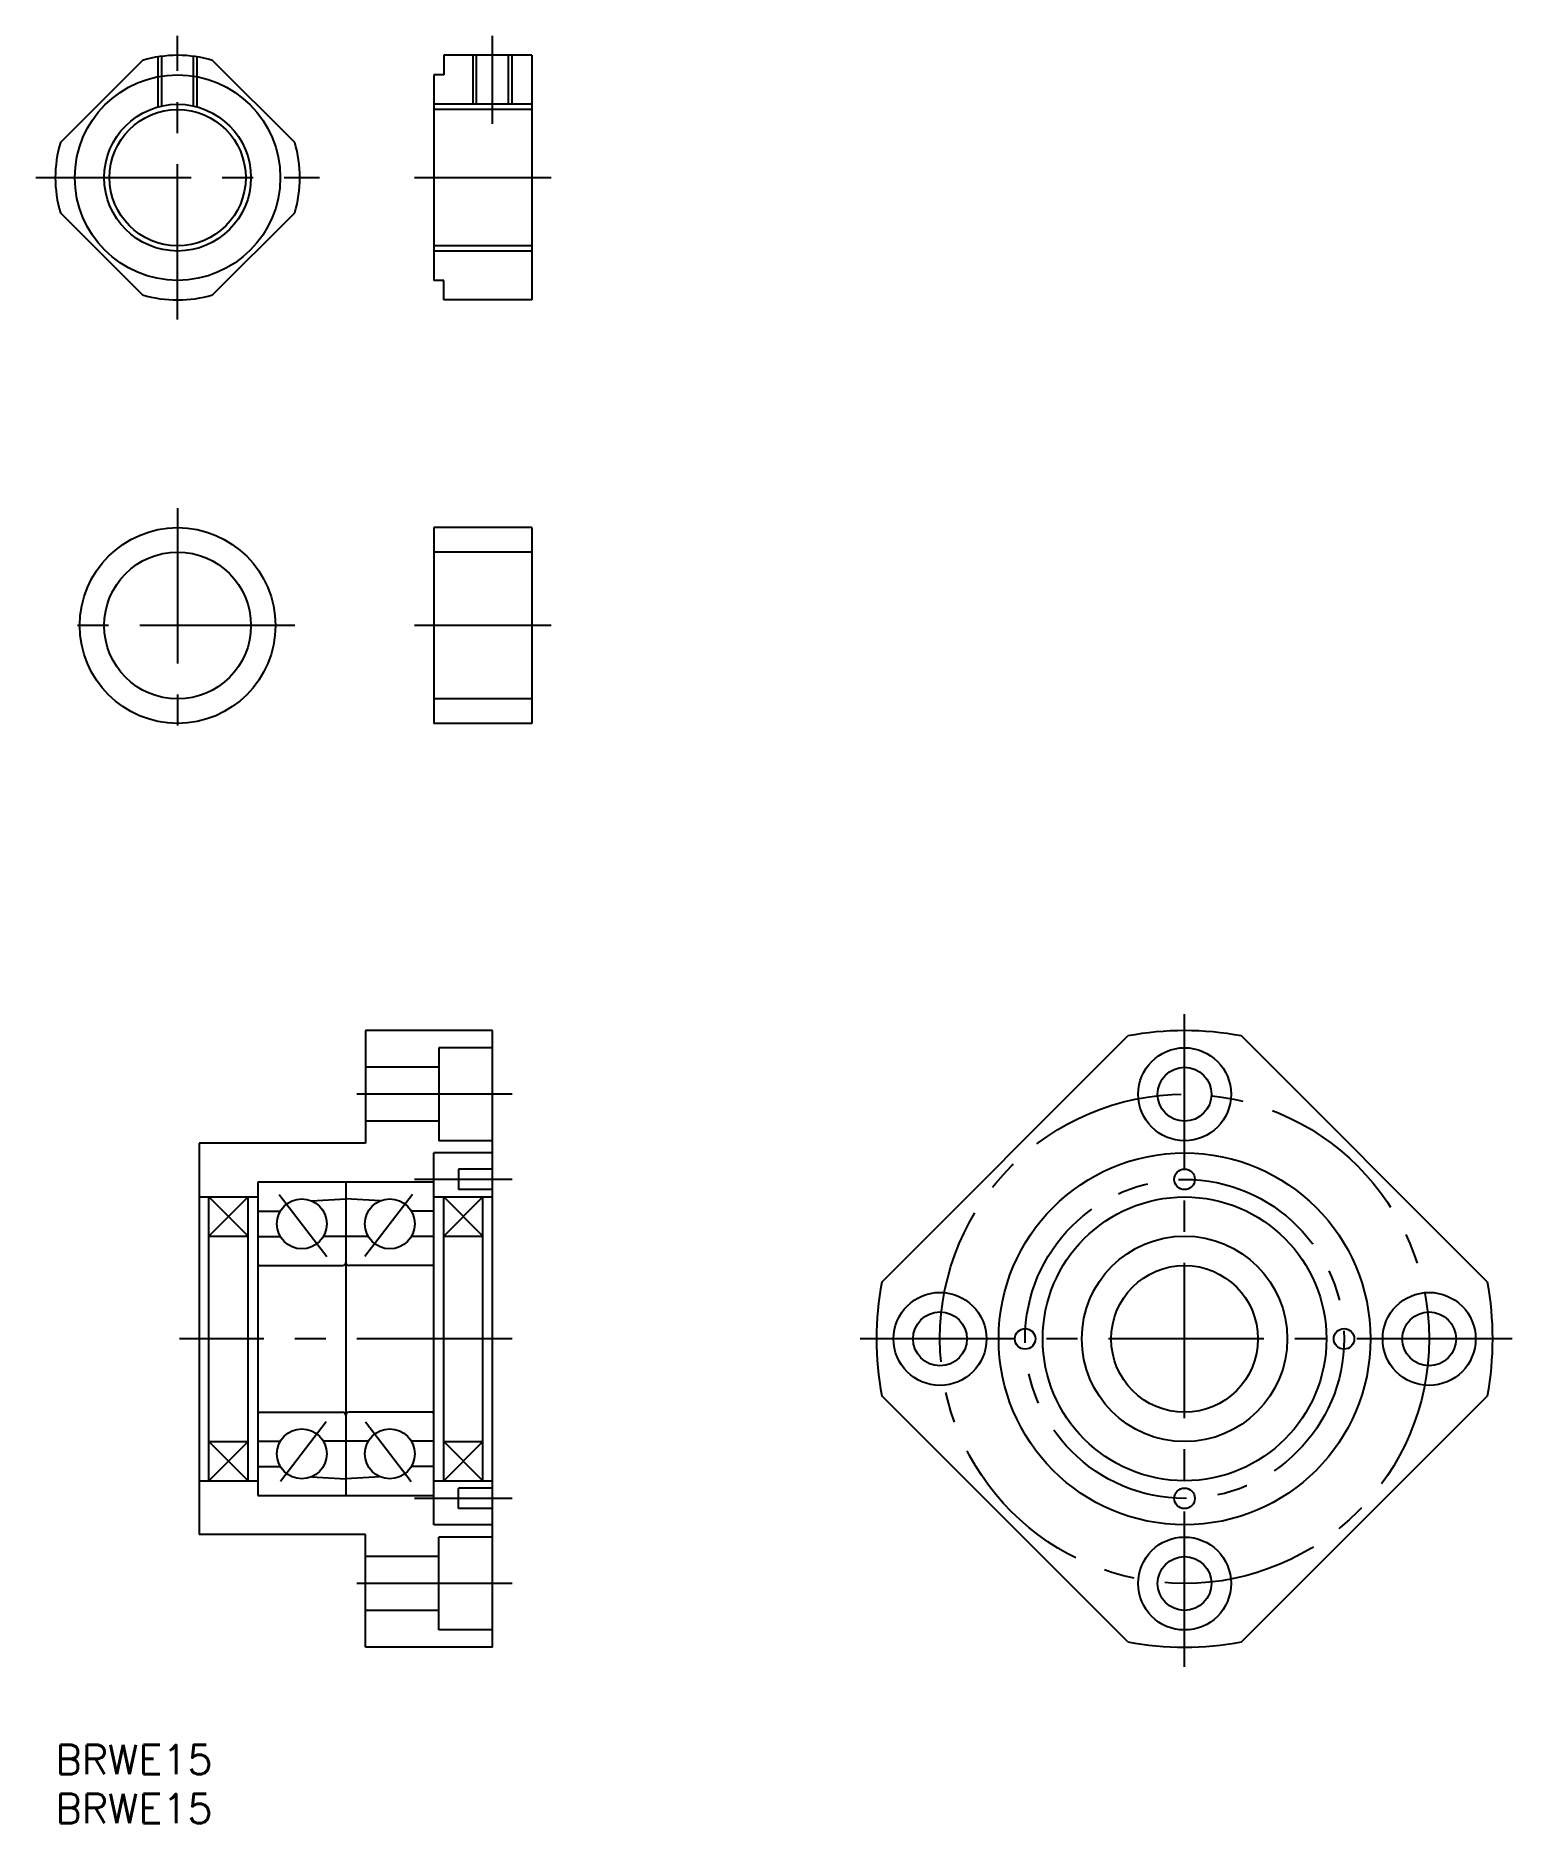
# Model space of a CAD drawing. Extents: x -2 to 149, y -8 to 175.
import ezdxf

# ---------------------------------------------------------------- set-up
doc = ezdxf.new("R2010")
doc.units = 0
doc.header["$LTSCALE"] = 0.5
doc.linetypes.add('CENTER', pattern=[50.8, 31.75, -6.35, 6.35, -6.35])
doc.linetypes.add('DASHED', pattern=[19.05, 12.7, -6.35])
for name, color, linetype in [('MSM_CENTER', 1, 'CENTER'), ('MSM_CONTINUOUS', 7, 'CONTINUOUS'), ('MSM_DASHED', 4, 'DASHED'), ('MSM_NARROW', 5, 'CONTINUOUS'), ('MSM_PART_NUMBER', 7, 'CONTINUOUS')]:
    doc.layers.add(name, color=color, linetype=linetype)
doc.styles.get("Standard").update_dxf_attribs({"font": 'txt.shx', "height": 3, "bigfont": 'bigfont.shx'})

# ---------------------------------------------------------------- blocks, each defined once
blk = doc.blocks.new('*U6')
at = {"layer": 'MSM_PART_NUMBER'}
blk.add_text('BRWE15', height=3, dxfattribs=at).set_placement((0, -3))
blk = doc.blocks.new('*U7')
at = {"layer": 'MSM_PART_NUMBER'}
blk.add_text('BRWE15', height=3, dxfattribs=at).set_placement((0, -8))

msp = doc.modelspace()

# ---------------------------------------------------------------- linework, layer by layer
at = {"layer": 'MSM_CENTER'}
for p, q in [((12.5, 145.67), (12.5, 174.67)), ((44.7, 165.67), (44.7, 174.67)), ((-2, 160.17), (27, 160.17)), ((36.7, 160.17), (50.7, 160.17)), ((12.5, 126.4), (12.5, 102.4)), ((24.5, 114.4), (0.5, 114.4)), ((50.7, 114.4), (36.7, 114.4)), ((115.43, 8), (115.43, 75)), ((46.7, 66.5), (29.7, 66.5)), ((46.7, 57.8), (36.7, 57.8)), ((22.88, 56.27), (27.74, 49.93)), ((36.51, 56.27), (31.65, 49.93)), ((46.7, 41.5), (12.7, 41.5)), ((148.93, 41.5), (81.93, 41.5)), ((27.69, 33.01), (23.02, 26.91)), ((31.7, 33.01), (36.37, 26.91)), ((46.7, 25.2), (36.7, 25.2)), ((46.7, 16.5), (29.7, 16.5))]:
    msp.add_line(p, q, dxfattribs=at)
for radius in [25, 16.3]:
    msp.add_circle((115.43, 41.5), radius, dxfattribs=at)
at = {"layer": 'MSM_CONTINUOUS'}
for p, q in [((0.52, 163.75), (8.92, 172.15)), ((24.48, 163.75), (16.08, 172.15)), ((39.7, 172.67), (39.7, 170.67)), ((48.7, 172.67), (39.7, 172.67)), ((43.07, 167.67), (43.07, 172.67)), ((46.32, 167.67), (46.32, 172.67)), ((48.7, 172.67), (48.7, 147.67)), ((38.7, 170.67), (38.7, 149.67)), ((39.7, 170.67), (38.7, 170.67)), ((48.7, 167.13), (38.7, 167.13)), ((8.92, 148.19), (0.52, 156.59)), ((16.08, 148.19), (24.48, 156.59)), ((48.7, 153.21), (38.7, 153.21)), ((39.7, 149.67), (38.7, 149.67)), ((39.7, 147.67), (39.7, 149.67)), ((48.7, 147.67), (39.7, 147.67)), ((38.7, 124.4), (38.7, 104.4)), ((48.7, 124.4), (38.7, 124.4)), ((48.7, 124.4), (48.7, 104.4)), ((48.7, 121.9), (38.7, 121.9)), ((48.7, 106.9), (38.7, 106.9)), ((48.7, 104.4), (38.7, 104.4)), ((44.7, 73), (31.7, 73)), ((31.7, 73), (31.7, 61.5)), ((39.2, 71.25), (39.2, 61.75)), ((44.7, 71.25), (39.2, 71.25)), ((44.7, 10), (44.7, 73)), ((84.47, 47.31), (109.62, 72.46)), ((146.39, 47.31), (121.24, 72.46)), ((39.2, 69.25), (31.7, 69.25)), ((39.2, 63.75), (31.7, 63.75)), ((31.7, 61.5), (14.7, 61.5)), ((14.7, 61.5), (14.7, 21.5)), ((44.7, 60.5), (38.7, 60.5)), ((38.7, 22.5), (38.7, 60.5)), ((44.7, 61.75), (39.2, 61.75)), ((44.7, 58.85), (41.2, 58.85)), ((41.2, 58.85), (41.2, 56.75)), ((38.7, 57.5), (20.7, 57.5)), ((20.7, 57.5), (20.7, 25.5)), ((29.7, 57.5), (29.7, 25.5)), ((44.7, 56.75), (41.2, 56.75)), ((14.7, 56), (20.7, 56)), ((15.7, 27), (15.7, 56)), ((19.7, 27), (19.7, 56)), ((26.18, 55.6), (29.7, 55.8)), ((33.21, 55.6), (29.7, 55.8)), ((38.7, 56), (44.7, 56)), ((39.7, 27), (39.7, 56)), ((43.7, 27), (43.7, 56)), ((20.7, 54.55), (23, 54.55)), ((38.7, 54.55), (36.39, 54.55)), ((15.7, 52), (19.7, 52)), ((20.7, 51.95), (23, 51.95)), ((32, 51.95), (27.39, 51.95)), ((38.7, 51.95), (36.39, 51.95)), ((39.7, 52), (43.7, 52)), ((20.85, 49), (29.4, 49)), ((38.55, 49), (30, 49)), ((109.62, 10.54), (84.47, 35.69)), ((121.24, 10.54), (146.39, 35.69)), ((20.85, 34), (29.4, 34)), ((38.55, 34), (30, 34)), ((15.7, 31), (19.7, 31)), ((20.7, 31.05), (23, 31.05)), ((32, 31.05), (27.39, 31.05)), ((38.7, 31.05), (36.39, 31.05)), ((39.7, 31), (43.7, 31)), ((20.7, 28.45), (23, 28.45)), ((38.7, 28.45), (36.39, 28.45)), ((14.7, 27), (20.7, 27)), ((26.18, 27.4), (29.7, 27.2)), ((33.21, 27.4), (29.7, 27.2)), ((38.7, 27), (44.7, 27)), ((44.7, 26.25), (41.2, 26.25)), ((41.2, 24.15), (41.2, 26.25)), ((20.7, 25.5), (38.7, 25.5)), ((44.7, 24.15), (41.2, 24.15)), ((44.7, 22.5), (38.7, 22.5)), ((31.7, 21.5), (14.7, 21.5)), ((31.7, 10), (31.7, 21.5)), ((39.2, 11.75), (39.2, 21.25)), ((44.7, 21.25), (39.2, 21.25)), ((39.2, 19.25), (31.7, 19.25)), ((39.2, 13.75), (31.7, 13.75)), ((44.7, 11.75), (39.2, 11.75)), ((44.7, 10), (31.7, 10))]:
    msp.add_line(p, q, dxfattribs=at)
for centre, radius in [((12.5, 160.17), 10.5), ((12.5, 160.17), 6.96), ((12.5, 114.4), 10), ((12.5, 114.4), 7.5), ((115.43, 66.5), 4.75), ((115.43, 66.5), 2.75), ((115.43, 41.5), 19), ((115.43, 57.8), 1.05), ((25.2, 53.25), 2.55), ((34.2, 53.25), 2.55), ((115.43, 41.5), 14.5), ((115.43, 41.5), 10.5), ((115.43, 41.5), 7.5), ((90.43, 41.5), 4.75), ((140.43, 41.5), 4.75), ((90.43, 41.5), 2.75), ((140.43, 41.5), 2.75), ((99.13, 41.5), 1.05), ((131.73, 41.5), 1.05), ((25.2, 29.75), 2.55), ((34.2, 29.75), 2.55), ((115.43, 25.2), 1.05), ((115.43, 16.5), 4.75), ((115.43, 16.5), 2.75)]:
    msp.add_circle(centre, radius, dxfattribs=at)
for centre, radius, start, end in [((12.5, 160.17), 12.5, 73.3576, 106.6424), ((12.5, 160.17), 12.5, 163.3576, 196.6424), ((12.5, 160.17), 12.5, 343.3576, 16.6424), ((12.5, 160.17), 12.5, 253.3576, 286.6424), ((115.43, 41.5), 31.5, 79.3713, 100.6287), ((20.85, 49.15), 0.15, 180, 270), ((29.4, 49.3), 0.3, 270, 0), ((30, 49.3), 0.3, 180, 270), ((38.55, 49.15), 0.15, 270, 0), ((115.43, 41.5), 31.5, 169.3713, 190.6287), ((115.43, 41.5), 31.5, 349.3713, 10.6287), ((20.85, 33.85), 0.15, 90, 180), ((29.4, 33.7), 0.3, 0, 90), ((30, 33.7), 0.3, 90, 180), ((38.55, 33.85), 0.15, 0, 90), ((115.43, 41.5), 31.5, 259.3713, 280.6287)]:
    msp.add_arc(centre, radius, start, end, dxfattribs=at)
at = {"layer": 'MSM_DASHED'}
for p, q in [((10.5, 167.4), (10.5, 172.51)), ((10.88, 167.49), (10.88, 172.56)), ((14.12, 167.49), (14.12, 172.56)), ((14.5, 167.4), (14.5, 172.51))]:
    msp.add_line(p, q, dxfattribs=at)
at = {"layer": 'MSM_NARROW'}
for p, q in [((42.7, 167.67), (42.7, 172.67)), ((46.7, 167.67), (46.7, 172.67)), ((48.7, 167.67), (38.7, 167.67)), ((48.7, 152.67), (38.7, 152.67)), ((19.7, 56), (15.7, 52)), ((15.7, 56), (19.7, 52)), ((43.7, 56), (39.7, 52)), ((39.7, 56), (43.7, 52)), ((19.7, 27), (15.7, 31)), ((15.7, 27), (19.7, 31)), ((43.7, 27), (39.7, 31)), ((39.7, 27), (43.7, 31))]:
    msp.add_line(p, q, dxfattribs=at)
msp.add_circle((12.5, 160.17), 7.5, dxfattribs=at)

# ---------------------------------------------------------------- block references
at = {"layer": 'MSM_CONTINUOUS'}
for name in ['*U6', '*U7']:
    msp.add_blockref(name, (0, 0), dxfattribs=at)

doc.saveas('drawing.dxf')
